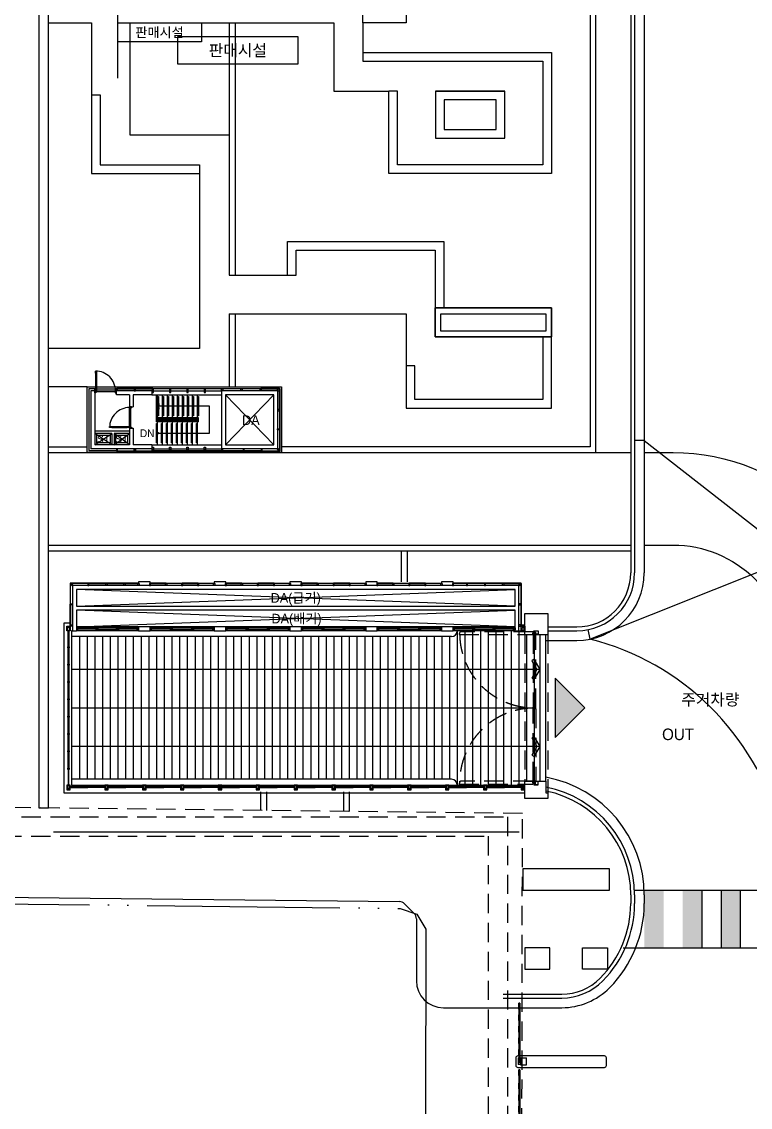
# Model space of a CAD drawing. Header units: millimetres. Extents: x -7616 to 421613, y 91067 to 341353.
# Drawn here: x 298608 to 336397, y 133501 to 189819 of the extents above; entities that cross this region are included whole.
import ezdxf
from ezdxf.enums import TextEntityAlignment as Align

# ---------------------------------------------------------------- set-up
doc = ezdxf.new("R2010")
doc.units = ezdxf.units.MM
doc.header["$LTSCALE"] = 500
doc.header["$MEASUREMENT"] = 0
for name, pattern in [('CEN-2', [26, 20, -2, 0, -2, 0, -2]), ('H0', [0.3, 0.2, -0.1]), ('HIDDEN', [2, 1, -1]), ('HOON1', [3, 2, -1])]:
    doc.linetypes.add(name, pattern=pattern)
doc.layers.get('0').update_dxf_attribs({"linetype": 'CONTINUOUS'})
for name, color, linetype in [('e-plan', 9, 'CONTINUOUS'), ('e-room-box', 7, 'CONTINUOUS'), ('e-text', 6, 'CONTINUOUS')]:
    doc.layers.add(name, color=color, linetype=linetype)
doc.styles.add('돋움', font='Dotum.ttf')

# ---------------------------------------------------------------- blocks, each defined once
blk = doc.blocks.new('A$C633402C3')
at = {"layer": 'e-plan'}
for p, q in [((246780, 94786), (250379, 94786)), ((236385, 80536), (236385, 79436)), ((226710, 76336), (228705, 76336)), ((251112, 56336), (226970, 56336)), ((257105, 53336), (265105, 53336)), ((260605, 50336), (260605, 53336)), ((261605, 50336), (261605, 53336)), ((262605, 50336), (262605, 53336)), ((256513, 50336), (265105, 50336))]:
    blk.add_line(p, q, dxfattribs=at)
for points in [[(226205, 188061), (226205, 57607), (226705, 57601), (226705, 188061)], [(226710, 76036), (255102, 76036), (255102, 80536), (255102, 103136), (236085, 103136), (236085, 100787), (245257, 100787), (245257, 98336), (243014, 98336), (243014, 96786), (252802, 96786)], [(236385, 100787), (236385, 102836), (254802, 102836), (254802, 76336), (238785, 76336)], [(243014, 98336), (243014, 98786), (244807, 98786), (244807, 100337), (238385, 100337), (238385, 100787)], [(226710, 98336), (228930, 98336)], [(228930, 98336), (228930, 90510), (234531, 90510), (234531, 81436), (226710, 81436)], [(230930, 98336), (241514, 98336), (241514, 94786), (244357, 94786)], [(230930, 98336), (230930, 92510), (236085, 92510)], [(236085, 98336), (236085, 85236)], [(236385, 98337), (236385, 85236)], [(243014, 96786), (243014, 96336), (252352, 96336), (252352, 90960), (244807, 90960), (244807, 92060), (244807, 92060), (244807, 94786), (244357, 94786)], [(252802, 96786), (252802, 90510), (244357, 90510), (244357, 92510), (244357, 92510), (244357, 94786)], [(228930, 94597), (229380, 94597), (229380, 90960), (234531, 90960), (234531, 90510)], [(239102, 85236), (239102, 86986), (247207, 86986), (247207, 83536)], [(239552, 85236), (239552, 86536), (246757, 86536), (246757, 82036), (252802, 82036)], [(236085, 85236), (239552, 85236)], [(236085, 83236), (245257, 83236), (245257, 78336), (252802, 78336), (252802, 83536), (246757, 83536)], [(236085, 83236), (236085, 79436)], [(236385, 83236), (236385, 79436)], [(252352, 82036), (252352, 78786), (245707, 78786), (245707, 80536), (245257, 80536)], [(228704, 79436), (226710, 79436)], [(255102, 76036), (256905, 76036)], [(226710, 71236), (256905, 71236)], [(226710, 70936), (256905, 70936)], [(245005, 70936), (245005, 69336)], [(245305, 70936), (245305, 69336)], [(237705, 58436), (237705, 57471)], [(238005, 58436), (238005, 57467)], [(242005, 58436), (242005, 57421)], [(242305, 58436), (242305, 57418)]]:
    blk.add_lwpolyline(points, dxfattribs=at)
for points in [[(246780, 94786), (246780, 92336), (250380, 92336), (250379, 94786)], [(247230, 94336), (247230, 92786), (249929, 92786), (249929, 94336)], [(247230, 94336), (247230, 92786), (249930, 92786), (249929, 94336)], [(246757, 83536), (252802, 83536), (252802, 82036), (246757, 82036)], [(247057, 83236), (252502, 83236), (252502, 82336), (247057, 82336)], [(228704, 79436), (238785, 79436), (238785, 76036), (228704, 76036)]]:
    blk.add_lwpolyline(points, close=True, dxfattribs=at)
for points in [[(257605, 76036), (259105, 76036, -0.403999), (269899, 65613)], [(257605, 71236), (259105, 71236, -0.414214), (265105, 65236), (265105, 59233)]]:
    blk.add_lwpolyline(points, format="xyb", dxfattribs=at)
for points in [[(257605, 53336), (258605, 53336), (257605, 50336), (258605, 50336)], [(259605, 53336), (260605, 53336), (259605, 50336), (260605, 50336)], [(261605, 53336), (262605, 53336), (261605, 50336), (262605, 50336)]]:
    blk.add_solid(points, dxfattribs=at)
blk = doc.blocks.new('frame')
blk.add_lwpolyline([(15, 115), (0, 115), (0, -115), (15, -115)], close=True)
blk.add_lwpolyline([(15, -105), (145, -105), (175, -75), (175, -25), (195, -25), (195, 25), (195, 25), (145, 25), (145, 75), (115, 105), (15, 105)])
blk = doc.blocks.new('hinge')
at = {"layer": 'e-plan'}
for p, q in [((-50, 35), (-35, 50)), ((-50, -10), (-50, 35)), ((-35, 50), (80, 50)), ((50, 20), (80, 20)), ((50, 0), (50, 20)), ((50, 0), (50, -66)), ((-50, 0), (-50, -66)), ((-50, -66), (50, -66))]:
    blk.add_line(p, q, dxfattribs=at)
at = {"layer": 'e-plan', "linetype": 'HIDDEN', "ltscale": 20}
for radius in [40, 25]:
    blk.add_circle((0, 0), radius, dxfattribs=at)
at = {"layer": 'e-plan', "linetype": 'Continuous'}
for radius in [20, 18]:
    blk.add_circle((0, 0), radius, dxfattribs=at)
blk = doc.blocks.new('A$C43176598')
at = {"layer": 'e-plan', "linetype": 'HOON1'}
for points in [[(-80, 3900), (-50, 3900), (-50, 3814), (50, 3814), (50, 3915), (35, 3930), (-80, 3930), (-80, 3950), (-3828, 3950), (-3828, 3930), (-3858, 3930), (-3893, 3830), (-3893, 3813), (-3873, 3813), (-3873, 3804), (-95, 3804), (-95, 3824), (-80, 3824)], [(50, -3814), (-50, -3814), (-50, -3900), (-80, -3900), (-80, -3824), (-95, -3824), (-95, -3804), (-3828, -3804), (-3828, -3824), (-3858, -3824), (-3858, -3830), (-3893, -3930), (-3893, -3935), (-3924, -3935), (-3924, -3941), (-3873, -3941), (-3873, -3950), (-80, -3950), (-80, -3930), (35, -3930), (50, -3915)]]:
    blk.add_lwpolyline(points, close=True, dxfattribs=at)
for points in [[(-70, 52), (-50, 52), (-50, 22), (50, -12), (61, -12), (61, -44), (67, -44), (67, 8), (76, 8), (76, 3785), (56, 3785), (56, 3800), (-70, 3800), (-70, 52)], [(-70, -8), (-61, -8), (-61, 44), (-55, 44), (-55, 12), (-50, 12), (50, -22), (56, -22), (56, -52), (76, -52), (76, -3785), (56, -3785), (56, -3800), (-70, -3800), (-70, -8)]]:
    blk.add_lwpolyline(points, dxfattribs=at)
for centre, start, end in [((0, 3880), 180.9944, 270), ((0, -3880), 90, 180)]:
    blk.add_arc(centre, 3875, start, end, dxfattribs=at)
at = {"layer": 'e-plan', "linetype": 'HOON1', "xscale": -1, "rotation": 90}
for name, p in [('frame', (91, 3995)), ('hinge', (0, 3880))]:
    blk.add_blockref(name, p, dxfattribs=at)
at = {"layer": 'e-plan', "linetype": 'HOON1', "rotation": 90}
for name, p in [('hinge', (0, -3880)), ('frame', (91, -3995))]:
    blk.add_blockref(name, p, dxfattribs=at)
blk = doc.blocks.new('A$C443C0B92')
at = {"layer": 'e-plan', "linetype": 'Continuous'}
for p, q in [((-38, 2399), (-38, 2029)), ((282, 2399), (-38, 2399)), ((282, 2399), (282, 2029)), ((282, 2029), (282, 2380)), ((282, 2380), (402, 2380)), ((315, 2280), (364, 2280)), ((315, -800), (315, 2280)), ((364, -800), (364, 2280)), ((402, 2029), (402, 2380)), ((282, 2029), (-38, 2029)), ((402, 2029), (282, 2029)), ((315, 1890), (364, 1890)), ((315, 1591), (315, 1890)), ((364, 1890), (364, 1591)), ((364, 1591), (315, 1591)), ((315, 993), (315, 1292)), ((364, 1292), (364, 993)), ((364, 993), (315, 993)), ((315, 395), (315, 694)), ((315, 694), (364, 694)), ((364, 694), (364, 395)), ((364, 395), (315, 395)), ((315, -202), (315, 96)), ((364, 96), (364, -202)), ((315, -800), (315, -501)), ((315, -501), (364, -501)), ((364, -501), (364, -800)), ((315, -800), (364, -800)), ((364, -800), (315, -800)), ((364, -800), (315, -800))]:
    blk.add_line(p, q, dxfattribs=at)
at = {"layer": 'e-plan'}
blk.add_lwpolyline([(422, 1929, 0.414214), (522, 2029), (522, 2429, 0.414214), (422, 2529), (-4078, 2529, 0.414214), (-4178, 2429), (-4178, 2029, 0.414214), (-4078, 1929)], format="xyb", close=True, dxfattribs=at)
for points in [[(315, 1591), (315, 1890), (364, 1890)], [(315, 1591), (364, 1890), (364, 1591)], [(315, 993), (315, 1292), (364, 1292)], [(315, 993), (364, 1292), (364, 993)], [(315, 395), (315, 694), (364, 694)], [(315, 395), (364, 694), (364, 395)], [(315, -202), (315, 96), (364, 96)], [(315, -202), (364, 96), (364, -202)], [(315, -800), (315, -501), (364, -501)], [(315, -800), (364, -501), (364, -800)]]:
    blk.add_solid(points, dxfattribs=at)
blk = doc.blocks.new('01420star03')
at = {"layer": 'e-plan'}
blk.add_lwpolyline([(0, -0.58), (1.75, 0.43), (1.5, 0.86), (0, 0), (-1.5, 0.86), (-1.75, 0.43)], close=True, dxfattribs=at)
blk = doc.blocks.new('A$C37030AAE')
at = {"layer": 'e-plan'}
for points in [[(-70, 4000), (-250, 4000), (-250, 4250), (-70, 4250)], [(-71, 4001), (-249, 4001), (-249, 4249), (-71, 4249)], [(-110, 4025), (-210, 4025), (-210, 4175), (-110, 4175)], [(-140, 3175), (-180, 3175), (-180, 4000), (-140, 4000)], [(23500, 4000), (23320, 4000), (23320, 4250), (23500, 4250)], [(23499, 4001), (23321, 4001), (23321, 4249), (23499, 4249)], [(23460, 4025), (23360, 4025), (23360, 4175), (23460, 4175)], [(-210, 3175), (-210, 3125), (-110, 3125), (-110, 3175)], [(-140, 2275), (-180, 2275), (-180, 3125), (-140, 3125)], [(-210, 2275), (-210, 2225), (-110, 2225), (-110, 2275)], [(-140, 1375), (-180, 1375), (-180, 2225), (-140, 2225)], [(-210, 1375), (-210, 1325), (-110, 1325), (-110, 1375)], [(-140, 475), (-180, 475), (-180, 1325), (-140, 1325)], [(-210, 475), (-210, 425), (-110, 425), (-110, 475)], [(-140, -425), (-180, -425), (-180, 425), (-140, 425)], [(-210, -425), (-210, -475), (-110, -475), (-110, -425)], [(-140, -1325), (-180, -1325), (-180, -475), (-140, -475)], [(-210, -1325), (-210, -1375), (-110, -1375), (-110, -1325)], [(-140, -2225), (-180, -2225), (-180, -1375), (-140, -1375)], [(-210, -2225), (-210, -2275), (-110, -2275), (-110, -2225)], [(-140, -3125), (-180, -3125), (-180, -2275), (-140, -2275)], [(-210, -3125), (-210, -3175), (-110, -3175), (-110, -3125)], [(-140, -3175), (-180, -3175), (-180, -4000), (-140, -4000)], [(-70, -4000), (-250, -4000), (-250, -4250), (-70, -4250)], [(-71, -4001), (-249, -4001), (-249, -4249), (-71, -4249)], [(-110, -4025), (-210, -4025), (-210, -4175), (-110, -4175)], [(-70, -4075), (-70, -4125), (797, -4125), (797, -4075)], [(-70, -4097), (-70, -4102), (797, -4102), (797, -4097)], [(847, -4150), (797, -4150), (797, -4050), (847, -4050)], [(1713, -4075), (1713, -4125), (847, -4125), (847, -4075)], [(1713, -4097), (1713, -4102), (847, -4102), (847, -4097)], [(1894, -4000), (1714, -4000), (1714, -4250), (1894, -4250)], [(1893, -4001), (1715, -4001), (1715, -4249), (1893, -4249)], [(1854, -4025), (1754, -4025), (1754, -4175), (1854, -4175)], [(1894, -4075), (1894, -4125), (2761, -4125), (2761, -4075)], [(1894, -4097), (1894, -4102), (2761, -4102), (2761, -4097)], [(2811, -4150), (2761, -4150), (2761, -4050), (2811, -4050)], [(3677, -4075), (3677, -4125), (2811, -4125), (2811, -4075)], [(3677, -4097), (3677, -4102), (2811, -4102), (2811, -4097)], [(3858, -4000), (3678, -4000), (3678, -4250), (3858, -4250)], [(3857, -4001), (3680, -4001), (3680, -4249), (3857, -4249)], [(3818, -4025), (3718, -4025), (3718, -4175), (3818, -4175)], [(3858, -4075), (3858, -4125), (4725, -4125), (4725, -4075)], [(3858, -4097), (3858, -4102), (4725, -4102), (4725, -4097)], [(4775, -4150), (4725, -4150), (4725, -4050), (4775, -4050)], [(5641, -4075), (5641, -4125), (4775, -4125), (4775, -4075)], [(5641, -4097), (5641, -4102), (4775, -4102), (4775, -4097)], [(5823, -4000), (5643, -4000), (5643, -4250), (5823, -4250)], [(5821, -4001), (5644, -4001), (5644, -4249), (5821, -4249)], [(5783, -4025), (5683, -4025), (5683, -4175), (5783, -4175)], [(5823, -4075), (5823, -4125), (6690, -4125), (6690, -4075)], [(5823, -4097), (5823, -4102), (6690, -4102), (6690, -4097)], [(6740, -4150), (6690, -4150), (6690, -4050), (6740, -4050)], [(7605, -4075), (7605, -4125), (6740, -4125), (6740, -4075)], [(7605, -4097), (7605, -4102), (6740, -4102), (6740, -4097)], [(7787, -4000), (7607, -4000), (7607, -4250), (7787, -4250)], [(7785, -4001), (7608, -4001), (7608, -4249), (7785, -4249)], [(7747, -4025), (7647, -4025), (7647, -4175), (7747, -4175)], [(7787, -4075), (7787, -4125), (8654, -4125), (8654, -4075)], [(7787, -4097), (7787, -4102), (8654, -4102), (8654, -4097)], [(8704, -4150), (8654, -4150), (8654, -4050), (8704, -4050)], [(9570, -4075), (9570, -4125), (8704, -4125), (8704, -4075)], [(9570, -4097), (9570, -4102), (8704, -4102), (8704, -4097)], [(9751, -4000), (9571, -4000), (9571, -4250), (9751, -4250)], [(9750, -4001), (9572, -4001), (9572, -4249), (9750, -4249)], [(9711, -4025), (9611, -4025), (9611, -4175), (9711, -4175)], [(9751, -4075), (9751, -4125), (10618, -4125), (10618, -4075)], [(9751, -4097), (9751, -4102), (10618, -4102), (10618, -4097)], [(10668, -4150), (10618, -4150), (10618, -4050), (10668, -4050)], [(11534, -4075), (11534, -4125), (10668, -4125), (10668, -4075)], [(11534, -4097), (11534, -4102), (10668, -4102), (10668, -4097)], [(11715, -4000), (11535, -4000), (11535, -4250), (11715, -4250)], [(11714, -4001), (11536, -4001), (11536, -4249), (11714, -4249)], [(11675, -4025), (11575, -4025), (11575, -4175), (11675, -4175)], [(11715, -4075), (11715, -4125), (12582, -4125), (12582, -4075)], [(11715, -4097), (11715, -4102), (12582, -4102), (12582, -4097)], [(12632, -4150), (12582, -4150), (12582, -4050), (12632, -4050)], [(13498, -4075), (13498, -4125), (12632, -4125), (12632, -4075)], [(13498, -4097), (13498, -4102), (12632, -4102), (12632, -4097)], [(13679, -4000), (13499, -4000), (13499, -4250), (13679, -4250)], [(13678, -4001), (13500, -4001), (13500, -4249), (13678, -4249)], [(13639, -4025), (13539, -4025), (13539, -4175), (13639, -4175)], [(13679, -4075), (13679, -4125), (14546, -4125), (14546, -4075)], [(13679, -4097), (13679, -4102), (14546, -4102), (14546, -4097)], [(14596, -4150), (14546, -4150), (14546, -4050), (14596, -4050)], [(15462, -4075), (15462, -4125), (14596, -4125), (14596, -4075)], [(15462, -4097), (15462, -4102), (14596, -4102), (14596, -4097)], [(15643, -4000), (15463, -4000), (15463, -4250), (15643, -4250)], [(15642, -4001), (15465, -4001), (15465, -4249), (15642, -4249)], [(15603, -4025), (15503, -4025), (15503, -4175), (15603, -4175)], [(15643, -4075), (15643, -4125), (16510, -4125), (16510, -4075)], [(15643, -4097), (15643, -4102), (16510, -4102), (16510, -4097)], [(16560, -4150), (16510, -4150), (16510, -4050), (16560, -4050)], [(17426, -4075), (17426, -4125), (16560, -4125), (16560, -4075)], [(17426, -4097), (17426, -4102), (16560, -4102), (16560, -4097)], [(17608, -4000), (17428, -4000), (17428, -4250), (17608, -4250)], [(17606, -4001), (17429, -4001), (17429, -4249), (17606, -4249)], [(17568, -4025), (17468, -4025), (17468, -4175), (17568, -4175)], [(17608, -4075), (17608, -4125), (18475, -4125), (18475, -4075)], [(17608, -4097), (17608, -4102), (18475, -4102), (18475, -4097)], [(18525, -4150), (18475, -4150), (18475, -4050), (18525, -4050)], [(19390, -4075), (19390, -4125), (18525, -4125), (18525, -4075)], [(19390, -4097), (19390, -4102), (18525, -4102), (18525, -4097)], [(19572, -4000), (19392, -4000), (19392, -4250), (19572, -4250)], [(19570, -4001), (19393, -4001), (19393, -4249), (19570, -4249)], [(19532, -4025), (19432, -4025), (19432, -4175), (19532, -4175)], [(19572, -4075), (19572, -4125), (20439, -4125), (20439, -4075)], [(19572, -4097), (19572, -4102), (20439, -4102), (20439, -4097)], [(20489, -4150), (20439, -4150), (20439, -4050), (20489, -4050)], [(21355, -4075), (21355, -4125), (20489, -4125), (20489, -4075)], [(21355, -4097), (21355, -4102), (20489, -4102), (20489, -4097)], [(21536, -4000), (21356, -4000), (21356, -4250), (21536, -4250)], [(21535, -4001), (21357, -4001), (21357, -4249), (21535, -4249)], [(21496, -4025), (21396, -4025), (21396, -4175), (21496, -4175)], [(21536, -4075), (21536, -4125), (22403, -4125), (22403, -4075)], [(21536, -4097), (21536, -4102), (22403, -4102), (22403, -4097)], [(22453, -4150), (22403, -4150), (22403, -4050), (22453, -4050)], [(23319, -4075), (23319, -4125), (22453, -4125), (22453, -4075)], [(23319, -4097), (23319, -4102), (22453, -4102), (22453, -4097)], [(23500, -4000), (23320, -4000), (23320, -4250), (23500, -4250)], [(23499, -4001), (23321, -4001), (23321, -4249), (23499, -4249)], [(23460, -4025), (23360, -4025), (23360, -4175), (23460, -4175)]]:
    blk.add_lwpolyline(points, close=True, dxfattribs=at)
blk = doc.blocks.new('A$C5A682445')
at = {"layer": 'e-plan', "linetype": 'CEN-2'}
blk.add_lwpolyline([(-343809, -111602), (-96696, -114499), (-95833, -114798), (-95367, -115584), (-95446, -166137), (-517, -166635), (-517, -166635), (0, 0), (0, 0), (0, 0), (-297528, 10)], dxfattribs=at)
at = {"layer": 'e-plan', "linetype": 'HOON1'}
blk.add_lwpolyline([(-90446, -166145), (-90407, -140868), (-90357, -109573), (-343202, -106610), (-343202, -106610), (-343202, -106610), (-343202, -106610), (-343202, -106610)], dxfattribs=at)
blk = doc.blocks.new('A$C6D266A4B')
at = {"layer": 'e-plan', "linetype": 'Continuous'}
for p, q in [((-402, 3299), (-352, 3299)), ((-402, 3299), (-352, 3299)), ((-352, 3299), (-402, 3299)), ((-402, 3000), (-402, 3299)), ((-402, 3199), (-402, 119)), ((-352, 3000), (-402, 3000)), ((-352, 3299), (-352, 3000)), ((-352, 3199), (-352, 119)), ((-402, 2303), (-402, 2602)), ((-352, 2602), (-352, 2303)), ((-402, 2004), (-352, 2004)), ((-402, 1705), (-402, 2004)), ((-352, 1705), (-402, 1705)), ((-352, 2004), (-352, 1705)), ((-402, 1406), (-352, 1406)), ((-402, 1107), (-402, 1406)), ((-352, 1406), (-352, 1107)), ((-402, 509), (-402, 808)), ((-402, 808), (-352, 808)), ((-352, 808), (-352, 509)), ((-440, 370), (-320, 370)), ((-440, 370), (-440, 19)), ((-320, 19), (-440, 19)), ((-352, 509), (-402, 509)), ((-352, 119), (-402, 119)), ((-320, 370), (0, 370)), ((-320, 370), (-320, 19)), ((-320, 0), (-320, 370)), ((-320, 0), (0, 0)), ((0, 0), (0, 370))]:
    blk.add_line(p, q, dxfattribs=at)
at = {"layer": 'e-plan'}
for points in [[(-352, 3299), (-402, 3000), (-402, 3299)], [(-352, 3299), (-352, 3000), (-402, 3000)], [(-352, 2602), (-402, 2303), (-402, 2602)], [(-352, 2602), (-352, 2303), (-402, 2303)], [(-352, 2004), (-402, 1705), (-402, 2004)], [(-352, 2004), (-352, 1705), (-402, 1705)], [(-352, 1406), (-402, 1107), (-402, 1406)], [(-352, 1406), (-352, 1107), (-402, 1107)], [(-352, 808), (-402, 509), (-402, 808)], [(-352, 808), (-352, 509), (-402, 509)]]:
    blk.add_solid(points, dxfattribs=at)
blk = doc.blocks.new('fssd1100-100')
at = {"layer": 'e-plan', "ltscale": 0.5}
for p, q in [((35, 910), (35, 120)), ((60, 910), (60, 120)), ((85, 910), (85, 120))]:
    blk.add_line(p, q, dxfattribs=at)
at = {"layer": 'e-plan'}
for p, q in [((35, 0), (1065, 0)), ((1050, -50), (50, -50))]:
    blk.add_line(p, q, dxfattribs=at)
for points in [[(85, 910), (35, 910), (35, 1030), (85, 1030)], [(35, 0), (35, -50), (50, -50), (50, -100), (0, -100), (0, 0)], [(85, 0), (35, 0), (35, 120), (85, 120)], [(1065, 0), (1065, -50), (1050, -50), (1050, -100), (1100, -100), (1100, 0)]]:
    blk.add_lwpolyline(points, close=True, dxfattribs=at)
blk.add_arc((35, 0), 1030, 0, 90.0002, dxfattribs=at)

msp = doc.modelspace()

# ---------------------------------------------------------------- hatches: boundary and pattern name
at = {"layer": 'e-plan'}
msp.add_hatch(color=256, dxfattribs=at).paths.add_polyline_path([(327822, 154218), (326284, 155756), (326284, 152680)])

# ---------------------------------------------------------------- linework, layer by layer
at = {"layer": 'e-plan', "ltscale": 0.5}
for p, q in [((303589, 186891), (303589, 202902)), ((311677, 170468), (309177, 167868)), ((311677, 167868), (309177, 170468)), ((302397, 167868), (303287, 168458)), ((303287, 167868), (302397, 168458)), ((303407, 167868), (304197, 168458)), ((304197, 167868), (303407, 168458))]:
    msp.add_line(p, q, dxfattribs=at)
at = {"layer": 'e-plan'}
for p, q in [((330197, 191268), (330197, 161222)), ((330397, 191268), (330397, 161222)), ((330897, 191268), (330897, 161222)), ((302197, 170668), (302197, 167668)), ((302397, 170668), (302197, 170668)), ((302397, 170668), (302397, 167868)), ((302407, 170768), (303507, 170768)), ((305352, 170668), (303517, 170668)), ((303517, 170468), (303517, 170668)), ((305352, 170668), (308977, 170668)), ((305352, 170668), (305352, 170468)), ((311877, 170668), (308977, 170668)), ((308977, 170668), (308977, 167668)), ((311877, 170668), (311877, 167668)), ((302407, 170568), (302397, 170568)), ((304197, 170468), (303517, 170468)), ((304197, 170468), (304197, 169848)), ((305352, 170468), (304397, 170468)), ((304397, 170468), (304397, 169848)), ((305352, 170468), (308977, 170468)), ((305597, 169068), (305597, 170468)), ((305637, 169108), (305637, 170468)), ((305647, 169268), (305647, 170468)), ((305907, 169268), (305907, 170468)), ((306167, 169268), (306167, 170468)), ((306427, 169268), (306427, 170468)), ((306687, 169268), (306687, 170468)), ((306947, 169268), (306947, 170468)), ((307207, 169268), (307207, 170468)), ((307467, 169268), (307467, 170468)), ((307727, 169268), (307727, 170468)), ((309177, 170468), (309177, 167868)), ((311677, 170468), (309177, 170468)), ((311677, 167868), (311677, 170468)), ((304197, 169848), (304397, 169848)), ((302397, 169348), (302397, 167868)), ((307777, 169068), (305597, 169068)), ((307777, 169268), (305637, 169268)), ((307737, 169228), (305637, 169228)), ((307737, 169108), (305637, 169108)), ((305647, 169203), (305647, 169228)), ((305647, 169133), (305647, 169203)), ((307727, 169203), (305647, 169203)), ((305647, 169108), (305647, 169133)), ((307727, 169133), (305647, 169133)), ((305647, 167868), (305647, 169068)), ((305907, 169203), (305907, 169228)), ((305907, 169108), (305907, 169133)), ((305907, 167868), (305907, 169068)), ((306167, 169203), (306167, 169228)), ((306167, 169108), (306167, 169133)), ((306167, 167868), (306167, 169068)), ((306427, 169203), (306427, 169228)), ((306427, 169108), (306427, 169133)), ((306427, 167868), (306427, 169068)), ((306687, 169203), (306687, 169228)), ((306687, 169108), (306687, 169133)), ((306687, 167868), (306687, 169068)), ((306947, 169203), (306947, 169228)), ((306947, 169108), (306947, 169133)), ((306947, 167868), (306947, 169068)), ((307207, 169203), (307207, 169228)), ((307207, 169108), (307207, 169133)), ((307207, 167868), (307207, 169068)), ((307467, 169203), (307467, 169228)), ((307467, 169108), (307467, 169133)), ((307467, 167868), (307467, 169068)), ((307727, 169203), (307727, 169228)), ((307727, 169133), (307727, 169203)), ((307727, 169108), (307727, 169133)), ((307727, 167868), (307727, 169068)), ((307737, 169108), (307737, 169228)), ((307777, 169068), (307777, 169268)), ((304197, 168578), (302397, 168578)), ((303287, 168458), (302397, 168458)), ((303287, 168458), (303287, 167868)), ((303407, 168458), (303407, 167868)), ((304197, 168458), (303407, 168458)), ((304197, 168728), (304197, 167868)), ((304197, 168728), (304397, 168728)), ((304397, 168728), (304397, 167868)), ((304197, 167868), (302397, 167868)), ((305352, 167868), (304397, 167868)), ((305352, 167868), (308977, 167868)), ((305352, 167868), (305352, 167668)), ((309177, 167868), (311677, 167868)), ((330897, 168089), (330397, 168089)), ((330897, 168089), (346244, 156085)), ((305352, 167668), (302197, 167668)), ((305352, 167668), (308977, 167668)), ((311877, 167668), (308977, 167668)), ((338671, 162008), (328090, 157791)), ((324397, 160568), (301247, 160568)), ((301247, 160568), (301247, 158218)), ((324397, 158218), (324397, 160568)), ((301447, 159493), (324197, 160368)), ((324197, 159493), (301447, 160368)), ((324197, 159293), (301447, 159293)), ((301447, 159293), (301447, 158218)), ((324197, 158418), (301447, 159293)), ((301447, 158418), (324197, 159293)), ((324197, 158218), (324197, 159293)), ((304665, 158418), (301447, 158418)), ((301522, 158368), (302475, 158368)), ((301522, 158358), (302475, 158358)), ((301522, 158278), (302475, 158278)), ((301522, 158268), (302475, 158268)), ((303532, 158368), (302580, 158368)), ((303532, 158358), (302580, 158358)), ((303532, 158278), (302580, 158278)), ((303532, 158268), (302580, 158268)), ((303637, 158368), (304590, 158368)), ((303637, 158358), (304590, 158358)), ((303637, 158278), (304590, 158278)), ((303637, 158268), (304590, 158268)), ((308594, 158418), (305265, 158418)), ((305340, 158368), (306330, 158368)), ((305340, 158358), (306330, 158358)), ((305340, 158278), (306330, 158278)), ((305340, 158268), (306330, 158268)), ((307424, 158368), (306435, 158368)), ((307424, 158358), (306435, 158358)), ((307424, 158278), (306435, 158278)), ((307424, 158268), (306435, 158268)), ((307529, 158368), (308519, 158368)), ((307529, 158358), (308519, 158358)), ((307529, 158278), (308519, 158278)), ((307529, 158268), (308519, 158268)), ((312522, 158418), (309194, 158418)), ((309269, 158368), (310258, 158368)), ((309269, 158358), (310258, 158358)), ((309269, 158278), (310258, 158278)), ((309269, 158268), (310258, 158268)), ((311352, 158368), (310363, 158368)), ((311352, 158358), (310363, 158358)), ((311352, 158278), (310363, 158278)), ((311352, 158268), (310363, 158268)), ((311457, 158368), (312447, 158368)), ((311457, 158358), (312447, 158358)), ((311457, 158278), (312447, 158278)), ((311457, 158268), (312447, 158268)), ((316450, 158418), (313122, 158418)), ((313197, 158368), (314186, 158368)), ((313197, 158358), (314186, 158358)), ((313197, 158278), (314186, 158278)), ((313197, 158268), (314186, 158268)), ((315281, 158368), (314291, 158368)), ((315281, 158358), (314291, 158358)), ((315281, 158278), (314291, 158278)), ((315281, 158268), (314291, 158268)), ((315386, 158368), (316375, 158368)), ((315386, 158358), (316375, 158358)), ((315386, 158278), (316375, 158278)), ((315386, 158268), (316375, 158268)), ((320379, 158418), (317050, 158418)), ((317125, 158368), (318115, 158368)), ((317125, 158358), (318115, 158358)), ((317125, 158278), (318115, 158278)), ((317125, 158268), (318115, 158268)), ((319209, 158368), (318220, 158368)), ((319209, 158358), (318220, 158358)), ((319209, 158278), (318220, 158278)), ((319209, 158268), (318220, 158268)), ((319314, 158368), (320304, 158368)), ((319314, 158358), (320304, 158358)), ((319314, 158278), (320304, 158278)), ((319314, 158268), (320304, 158268)), ((324197, 158418), (320979, 158418)), ((321054, 158368), (322006, 158368)), ((321054, 158358), (322006, 158358)), ((321054, 158278), (322006, 158278)), ((321054, 158268), (322006, 158268)), ((323064, 158368), (322111, 158368)), ((323064, 158358), (322111, 158358)), ((323064, 158278), (322111, 158278)), ((323064, 158268), (322111, 158268)), ((323169, 158368), (324122, 158368)), ((323169, 158358), (324122, 158358)), ((323169, 158278), (324122, 158278)), ((323169, 158268), (324122, 158268)), ((325897, 158422), (327397, 158422)), ((328090, 157791), (327991, 158282)), ((320897, 157918), (301197, 157918)), ((301247, 158218), (301447, 158218)), ((304665, 158218), (301447, 158218)), ((301597, 157918), (301597, 150518)), ((301997, 157918), (301997, 150518)), ((302397, 157918), (302397, 150518)), ((302797, 157918), (302797, 150518)), ((303197, 157918), (303197, 150518)), ((303597, 157918), (303597, 150518)), ((303997, 157918), (303997, 150518)), ((304397, 157918), (304397, 150518)), ((304797, 157918), (304797, 150518)), ((305197, 157918), (305197, 150518)), ((308594, 158218), (305265, 158218)), ((305597, 157918), (305597, 150518)), ((305997, 157918), (305997, 150518)), ((306397, 157918), (306397, 150518)), ((306797, 157918), (306797, 150518)), ((307197, 157918), (307197, 150518)), ((307597, 157918), (307597, 150518)), ((307997, 157918), (307997, 150518)), ((308397, 157918), (308397, 150518)), ((308797, 157918), (308797, 150518)), ((312522, 158218), (309194, 158218)), ((309197, 157918), (309197, 150518)), ((309597, 157918), (309597, 150518)), ((309997, 157918), (309997, 150518)), ((310397, 157918), (310397, 150518)), ((310797, 157918), (310797, 150518)), ((311197, 157918), (311197, 150518)), ((311597, 157918), (311597, 150518)), ((311997, 157918), (311997, 150518)), ((312397, 157918), (312397, 150518)), ((312797, 157918), (312797, 150518)), ((316450, 158218), (313122, 158218)), ((313197, 157918), (313197, 150518)), ((313597, 157918), (313597, 150518)), ((313997, 157918), (313997, 150518)), ((314397, 157918), (314397, 150518)), ((314797, 157918), (314797, 150518)), ((315197, 157918), (315197, 150518)), ((315597, 157918), (315597, 150518)), ((315997, 157918), (315997, 150518)), ((316397, 157918), (316397, 150518)), ((316797, 157918), (316797, 150518)), ((320379, 158218), (317050, 158218)), ((317197, 157918), (317197, 150518)), ((317597, 157918), (317597, 150518)), ((317997, 157918), (317997, 150518)), ((318397, 157918), (318397, 150518)), ((318797, 157918), (318797, 150518)), ((319197, 157918), (319197, 150518)), ((319597, 157918), (319597, 150518)), ((319997, 157918), (319997, 150518)), ((320397, 157918), (320397, 150518)), ((320797, 157918), (320797, 150518)), ((324197, 158218), (320979, 158218)), ((321197, 158218), (321197, 150218)), ((321597, 158218), (321597, 150218)), ((321997, 158218), (321997, 150218)), ((322397, 158218), (322397, 150218)), ((322797, 158218), (322797, 150218)), ((323197, 158218), (323197, 150218)), ((323597, 158218), (323597, 150218)), ((323997, 158218), (323997, 150218)), ((324197, 158218), (324397, 158218)), ((324397, 158218), (324397, 150218)), ((324397, 158218), (324697, 158218)), ((324797, 158022), (324797, 150422)), ((325197, 150218), (325197, 158218)), ((325497, 150418), (325497, 158018)), ((325797, 150418), (325797, 158018)), ((325797, 157722), (327397, 157722)), ((325897, 158222), (327397, 158222)), ((320897, 150518), (301197, 150518)), ((167431, 145821), (318191, 144169)), ((330197, 144518), (330197, 144068)), ((330397, 144518), (330397, 144068)), ((330897, 144518), (330897, 144068)), ((318470, 144051), (318960, 143559)), ((319077, 143277), (319077, 140068)), ((323577, 139368), (326615, 139368)), ((323577, 139168), (326615, 139168)), ((320477, 138668), (326615, 138668))]:
    msp.add_line(p, q, dxfattribs=at)
at = {"layer": 'e-plan', "linetype": 'HOON1'}
for p, q in [((324697, 158018), (324697, 150418)), ((325897, 158018), (325897, 149818))]:
    msp.add_line(p, q, dxfattribs=at)
msp.add_lwpolyline([(322797, 93768), (410847, 93768), (410847, 180518), (411697, 180518), (411697, 254918), (345747, 254918), (345747, 256818), (328747, 256818), (328747, 254918), (180497, 254918), (180497, 256818), (163497, 256818), (163497, 254918), (117061, 254918), (96746, 223754), (79283, 184113), (75797, 163222), (75797, 149818), (192597, 149818), (192597, 147568), (322797, 147568), (322797, 93768)], dxfattribs=at)
msp.add_lwpolyline([(323797, 94768), (409847, 94768), (409847, 181518), (410697, 181518), (410697, 253918), (344747, 253918), (344747, 255818), (329747, 255818), (329747, 253918), (179497, 253918), (179497, 255818), (164497, 255818), (164497, 253918), (117603, 253918), (97628, 223277), (80248, 183824), (76797, 163139), (76797, 150818), (193597, 150818), (193597, 148568), (323797, 148568)], close=True, dxfattribs=at)
at = {"layer": 'e-plan'}
for points in [[(312938, 187611), (306698, 187611), (306698, 189051), (312938, 189051)], [(303507, 170768), (303507, 170768), (303507, 170788), (303542, 170788), (303542, 170768), (303567, 170768), (303567, 170668), (303507, 170668)], [(304472, 170788), (303542, 170788), (303542, 170776), (304472, 170776)], [(304507, 170768), (304482, 170768), (304482, 170788), (304472, 170788), (304472, 170768), (304447, 170768), (304447, 170668), (304507, 170668)], [(305402, 170788), (304482, 170788), (304482, 170776), (305402, 170776)], [(305447, 170763), (305412, 170763), (305412, 170788), (305402, 170788), (305402, 170763), (305367, 170763), (305367, 170588), (305447, 170588)], [(305412, 170788), (306302, 170788), (306302, 170776), (305412, 170776)], [(306347, 170763), (306312, 170763), (306312, 170788), (306302, 170788), (306302, 170763), (306267, 170763), (306267, 170588), (306347, 170588)], [(306312, 170788), (307202, 170788), (307202, 170776), (306312, 170776)], [(307247, 170763), (307212, 170763), (307212, 170788), (307202, 170788), (307202, 170763), (307167, 170763), (307167, 170588), (307247, 170588)], [(307212, 170788), (308102, 170788), (308102, 170776), (307212, 170776)], [(308147, 170763), (308112, 170763), (308112, 170788), (308102, 170788), (308102, 170763), (308067, 170763), (308067, 170588), (308147, 170588)], [(308112, 170788), (309002, 170788), (309002, 170776), (308112, 170776)], [(308977, 170768), (309002, 170768), (309002, 170788), (309012, 170788), (309012, 170768), (309037, 170768), (309037, 170668), (308977, 170668)], [(309012, 170788), (309999, 170788), (309999, 170776), (309012, 170776)], [(309974, 170768), (309999, 170768), (309999, 170788), (310009, 170788), (310009, 170768), (310034, 170768), (310034, 170668), (309974, 170668)], [(310009, 170788), (310995, 170788), (310995, 170776), (310009, 170776)], [(310970, 170768), (310995, 170768), (310995, 170788), (311005, 170788), (311005, 170768), (311030, 170768), (311030, 170668), (310970, 170668)], [(311978, 170788), (311005, 170788), (311005, 170776), (311978, 170776)], [(311977, 170726), (311959, 170743), (311973, 170758), (311966, 170765), (311952, 170750), (311934, 170768), (311864, 170697), (311906, 170655)], [(311997, 170769), (311997, 169673), (311985, 169673), (311985, 170769)], [(311977, 169638), (311977, 169663), (311997, 169663), (311997, 169673), (311977, 169673), (311977, 169698), (311877, 169698), (311877, 169638)], [(311997, 168673), (311997, 169663), (311985, 169663), (311985, 168673)], [(311977, 168698), (311977, 168673), (311997, 168673), (311997, 168663), (311977, 168663), (311977, 168638), (311877, 168638), (311877, 168698)], [(311997, 167567), (311997, 168663), (311985, 168663), (311985, 167567)], [(302497, 167968), (302497, 168368), (303197, 168368), (303197, 167968)], [(303497, 167968), (303497, 168368), (304097, 168368), (304097, 167968)], [(303517, 167568), (303517, 167568), (303517, 167548), (303552, 167548), (303552, 167568), (303577, 167568), (303577, 167668), (303517, 167668)], [(304472, 167548), (303552, 167548), (303552, 167560), (304472, 167560)], [(304507, 167568), (304482, 167568), (304482, 167548), (304472, 167548), (304472, 167568), (304447, 167568), (304447, 167668), (304507, 167668)], [(305402, 167548), (304482, 167548), (304482, 167560), (305402, 167560)], [(305447, 167573), (305412, 167573), (305412, 167548), (305402, 167548), (305402, 167573), (305367, 167573), (305367, 167748), (305447, 167748)], [(305412, 167548), (306302, 167548), (306302, 167560), (305412, 167560)], [(306347, 167573), (306312, 167573), (306312, 167548), (306302, 167548), (306302, 167573), (306267, 167573), (306267, 167748), (306347, 167748)], [(306312, 167548), (307202, 167548), (307202, 167560), (306312, 167560)], [(307247, 167573), (307212, 167573), (307212, 167548), (307202, 167548), (307202, 167573), (307167, 167573), (307167, 167748), (307247, 167748)], [(307212, 167548), (308102, 167548), (308102, 167560), (307212, 167560)], [(308147, 167573), (308112, 167573), (308112, 167548), (308102, 167548), (308102, 167573), (308067, 167573), (308067, 167748), (308147, 167748)], [(308112, 167548), (309002, 167548), (309002, 167560), (308112, 167560)], [(308977, 167568), (309002, 167568), (309002, 167548), (309012, 167548), (309012, 167568), (309037, 167568), (309037, 167668), (308977, 167668)], [(309012, 167548), (310114, 167548), (310114, 167560), (309012, 167560)], [(310089, 167568), (310114, 167568), (310114, 167548), (310124, 167548), (310124, 167568), (310149, 167568), (310149, 167668), (310089, 167668)], [(310124, 167548), (311053, 167548), (311053, 167560), (310124, 167560)], [(311028, 167568), (311053, 167568), (311053, 167548), (311063, 167548), (311063, 167568), (311088, 167568), (311088, 167668), (311028, 167668)], [(311978, 167548), (311063, 167548), (311063, 167560), (311978, 167560)], [(311977, 167611), (311959, 167593), (311973, 167579), (311966, 167572), (311952, 167586), (311934, 167568), (311864, 167639), (311906, 167681)], [(301127, 160669), (301127, 159598), (301139, 159598), (301139, 160669)], [(301146, 160688), (302060, 160688), (302060, 160676), (301146, 160676)], [(301147, 160626), (301165, 160643), (301151, 160658), (301158, 160665), (301172, 160650), (301189, 160668), (301260, 160597), (301218, 160555)], [(302095, 160668), (302070, 160668), (302070, 160688), (302060, 160688), (302060, 160668), (302035, 160668), (302035, 160568), (302095, 160568)], [(302999, 160688), (302070, 160688), (302070, 160676), (302999, 160676)], [(302974, 160668), (302999, 160668), (302999, 160688), (303009, 160688), (303009, 160668), (303034, 160668), (303034, 160568), (302974, 160568)], [(303937, 160688), (303009, 160688), (303009, 160676), (303937, 160676)], [(303912, 160668), (303937, 160668), (303937, 160688), (303947, 160688), (303947, 160668), (303972, 160668), (303972, 160568), (303912, 160568)], [(304660, 160688), (303947, 160688), (303947, 160676), (304660, 160676)], [(304635, 160668), (304660, 160668), (304660, 160688), (304670, 160688), (304670, 160668), (304695, 160668), (304695, 160568), (304635, 160568)], [(305295, 160668), (305270, 160668), (305270, 160688), (305260, 160688), (305260, 160668), (305235, 160668), (305235, 160568), (305295, 160568)], [(306092, 160688), (305270, 160688), (305270, 160676), (306092, 160676)], [(306067, 160668), (306092, 160668), (306092, 160688), (306102, 160688), (306102, 160668), (306127, 160668), (306127, 160568), (306067, 160568)], [(306102, 160688), (306924, 160688), (306924, 160676), (306102, 160676)], [(306959, 160668), (306934, 160668), (306934, 160688), (306924, 160688), (306924, 160668), (306899, 160668), (306899, 160568), (306959, 160568)], [(307757, 160688), (306934, 160688), (306934, 160676), (307757, 160676)], [(307792, 160668), (307767, 160668), (307767, 160688), (307757, 160688), (307757, 160668), (307732, 160668), (307732, 160568), (307792, 160568)], [(307767, 160688), (308589, 160688), (308589, 160676), (307767, 160676)], [(308564, 160668), (308589, 160668), (308589, 160688), (308599, 160688), (308599, 160668), (308624, 160668), (308624, 160568), (308564, 160568)], [(309224, 160668), (309199, 160668), (309199, 160688), (309189, 160688), (309189, 160668), (309164, 160668), (309164, 160568), (309224, 160568)], [(310021, 160688), (309199, 160688), (309199, 160676), (310021, 160676)], [(309996, 160668), (310021, 160668), (310021, 160688), (310031, 160688), (310031, 160668), (310056, 160668), (310056, 160568), (309996, 160568)], [(310031, 160688), (310853, 160688), (310853, 160676), (310031, 160676)], [(310888, 160668), (310863, 160668), (310863, 160688), (310853, 160688), (310853, 160668), (310828, 160668), (310828, 160568), (310888, 160568)], [(311685, 160688), (310863, 160688), (310863, 160676), (311685, 160676)], [(311720, 160668), (311695, 160668), (311695, 160688), (311685, 160688), (311685, 160668), (311660, 160668), (311660, 160568), (311720, 160568)], [(311695, 160688), (312517, 160688), (312517, 160676), (311695, 160676)], [(312492, 160668), (312517, 160668), (312517, 160688), (312527, 160688), (312527, 160668), (312552, 160668), (312552, 160568), (312492, 160568)], [(313152, 160668), (313127, 160668), (313127, 160688), (313117, 160688), (313117, 160668), (313092, 160668), (313092, 160568), (313152, 160568)], [(313949, 160688), (313127, 160688), (313127, 160676), (313949, 160676)], [(313924, 160668), (313949, 160668), (313949, 160688), (313959, 160688), (313959, 160668), (313984, 160668), (313984, 160568), (313924, 160568)], [(313959, 160688), (314781, 160688), (314781, 160676), (313959, 160676)], [(314816, 160668), (314791, 160668), (314791, 160688), (314781, 160688), (314781, 160668), (314756, 160668), (314756, 160568), (314816, 160568)], [(315613, 160688), (314791, 160688), (314791, 160676), (315613, 160676)], [(315648, 160668), (315623, 160668), (315623, 160688), (315613, 160688), (315613, 160668), (315588, 160668), (315588, 160568), (315648, 160568)], [(315623, 160688), (316445, 160688), (316445, 160676), (315623, 160676)], [(316420, 160668), (316445, 160668), (316445, 160688), (316455, 160688), (316455, 160668), (316480, 160668), (316480, 160568), (316420, 160568)], [(317080, 160668), (317055, 160668), (317055, 160688), (317045, 160688), (317045, 160668), (317020, 160668), (317020, 160568), (317080, 160568)], [(317877, 160688), (317055, 160688), (317055, 160676), (317877, 160676)], [(317852, 160668), (317877, 160668), (317877, 160688), (317887, 160688), (317887, 160668), (317912, 160668), (317912, 160568), (317852, 160568)], [(317887, 160688), (318709, 160688), (318709, 160676), (317887, 160676)], [(318744, 160668), (318719, 160668), (318719, 160688), (318709, 160688), (318709, 160668), (318684, 160668), (318684, 160568), (318744, 160568)], [(319542, 160688), (318719, 160688), (318719, 160676), (319542, 160676)], [(319577, 160668), (319552, 160668), (319552, 160688), (319542, 160688), (319542, 160668), (319517, 160668), (319517, 160568), (319577, 160568)], [(319552, 160688), (320374, 160688), (320374, 160676), (319552, 160676)], [(320349, 160668), (320374, 160668), (320374, 160688), (320384, 160688), (320384, 160668), (320409, 160668), (320409, 160568), (320349, 160568)], [(321009, 160668), (320984, 160668), (320984, 160688), (320974, 160688), (320974, 160668), (320949, 160668), (320949, 160568), (321009, 160568)], [(320984, 160688), (321697, 160688), (321697, 160676), (320984, 160676)], [(321732, 160668), (321707, 160668), (321707, 160688), (321697, 160688), (321697, 160668), (321672, 160668), (321672, 160568), (321732, 160568)], [(321707, 160688), (322635, 160688), (322635, 160676), (321707, 160676)], [(322670, 160668), (322645, 160668), (322645, 160688), (322635, 160688), (322635, 160668), (322610, 160668), (322610, 160568), (322670, 160568)], [(322645, 160688), (323574, 160688), (323574, 160676), (322645, 160676)], [(323549, 160668), (323574, 160668), (323574, 160688), (323584, 160688), (323584, 160668), (323609, 160668), (323609, 160568), (323549, 160568)], [(324498, 160688), (323584, 160688), (323584, 160676), (324498, 160676)], [(324497, 160626), (324479, 160643), (324493, 160658), (324486, 160665), (324472, 160650), (324454, 160668), (324384, 160597), (324426, 160555)], [(324517, 160669), (324517, 159598), (324505, 159598), (324505, 160669)], [(324197, 160368), (301447, 160368), (301447, 159493), (324197, 159493)], [(301147, 159563), (301147, 159588), (301127, 159588), (301127, 159598), (301147, 159598), (301147, 159623), (301247, 159623), (301247, 159563)], [(301127, 158503), (301127, 159588), (301139, 159588), (301139, 158503)], [(324497, 159563), (324497, 159588), (324517, 159588), (324517, 159598), (324497, 159598), (324497, 159623), (324397, 159623), (324397, 159563)], [(324517, 158503), (324517, 159588), (324505, 159588), (324505, 158503)], [(325897, 158018), (324697, 158018), (324697, 159118), (325897, 159118)], [(301147, 158468), (301147, 158493), (301127, 158493), (301127, 158503), (301147, 158503), (301147, 158528), (301247, 158528), (301247, 158468)], [(301492, 158268), (301492, 158368), (301447, 158368), (301447, 158268)], [(301522, 158268), (301522, 158368), (301492, 158368), (301492, 158268)], [(302475, 158268), (302475, 158368), (302505, 158368), (302505, 158268)], [(302550, 158268), (302550, 158368), (302505, 158368), (302505, 158268)], [(302580, 158268), (302580, 158368), (302550, 158368), (302550, 158268)], [(303532, 158268), (303532, 158368), (303562, 158368), (303562, 158268)], [(303607, 158268), (303607, 158368), (303562, 158368), (303562, 158268)], [(303637, 158268), (303637, 158368), (303607, 158368), (303607, 158268)], [(304590, 158268), (304590, 158368), (304620, 158368), (304620, 158268)], [(304620, 158268), (304620, 158368), (304665, 158368), (304665, 158268)], [(305265, 158418), (304665, 158418), (304665, 158218), (305265, 158218)], [(305310, 158268), (305310, 158368), (305265, 158368), (305265, 158268)], [(305340, 158268), (305340, 158368), (305310, 158368), (305310, 158268)], [(306330, 158268), (306330, 158368), (306360, 158368), (306360, 158268)], [(306405, 158268), (306405, 158368), (306360, 158368), (306360, 158268)], [(306435, 158268), (306435, 158368), (306405, 158368), (306405, 158268)], [(307424, 158268), (307424, 158368), (307454, 158368), (307454, 158268)], [(307499, 158268), (307499, 158368), (307454, 158368), (307454, 158268)], [(307529, 158268), (307529, 158368), (307499, 158368), (307499, 158268)], [(308519, 158268), (308519, 158368), (308549, 158368), (308549, 158268)], [(308549, 158268), (308549, 158368), (308594, 158368), (308594, 158268)], [(309194, 158418), (308594, 158418), (308594, 158218), (309194, 158218)], [(309239, 158268), (309239, 158368), (309194, 158368), (309194, 158268)], [(309269, 158268), (309269, 158368), (309239, 158368), (309239, 158268)], [(310258, 158268), (310258, 158368), (310288, 158368), (310288, 158268)], [(310333, 158268), (310333, 158368), (310288, 158368), (310288, 158268)], [(310363, 158268), (310363, 158368), (310333, 158368), (310333, 158268)], [(311352, 158268), (311352, 158368), (311382, 158368), (311382, 158268)], [(311427, 158268), (311427, 158368), (311382, 158368), (311382, 158268)], [(311457, 158268), (311457, 158368), (311427, 158368), (311427, 158268)], [(312447, 158268), (312447, 158368), (312477, 158368), (312477, 158268)], [(312477, 158268), (312477, 158368), (312522, 158368), (312522, 158268)], [(313122, 158418), (312522, 158418), (312522, 158218), (313122, 158218)], [(313167, 158268), (313167, 158368), (313122, 158368), (313122, 158268)], [(313197, 158268), (313197, 158368), (313167, 158368), (313167, 158268)], [(314186, 158268), (314186, 158368), (314216, 158368), (314216, 158268)], [(314261, 158268), (314261, 158368), (314216, 158368), (314216, 158268)], [(314291, 158268), (314291, 158368), (314261, 158368), (314261, 158268)], [(315281, 158268), (315281, 158368), (315311, 158368), (315311, 158268)], [(315356, 158268), (315356, 158368), (315311, 158368), (315311, 158268)], [(315386, 158268), (315386, 158368), (315356, 158368), (315356, 158268)], [(316375, 158268), (316375, 158368), (316405, 158368), (316405, 158268)], [(316405, 158268), (316405, 158368), (316450, 158368), (316450, 158268)], [(317050, 158418), (316450, 158418), (316450, 158218), (317050, 158218)], [(317095, 158268), (317095, 158368), (317050, 158368), (317050, 158268)], [(317125, 158268), (317125, 158368), (317095, 158368), (317095, 158268)], [(318115, 158268), (318115, 158368), (318145, 158368), (318145, 158268)], [(318190, 158268), (318190, 158368), (318145, 158368), (318145, 158268)], [(318220, 158268), (318220, 158368), (318190, 158368), (318190, 158268)], [(319209, 158268), (319209, 158368), (319239, 158368), (319239, 158268)], [(319284, 158268), (319284, 158368), (319239, 158368), (319239, 158268)], [(319314, 158268), (319314, 158368), (319284, 158368), (319284, 158268)], [(320304, 158268), (320304, 158368), (320334, 158368), (320334, 158268)], [(320334, 158268), (320334, 158368), (320379, 158368), (320379, 158268)], [(320979, 158418), (320379, 158418), (320379, 158218), (320979, 158218)], [(321024, 158268), (321024, 158368), (320979, 158368), (320979, 158268)], [(321054, 158268), (321054, 158368), (321024, 158368), (321024, 158268)], [(322006, 158268), (322006, 158368), (322036, 158368), (322036, 158268)], [(322081, 158268), (322081, 158368), (322036, 158368), (322036, 158268)], [(322111, 158268), (322111, 158368), (322081, 158368), (322081, 158268)], [(323064, 158268), (323064, 158368), (323094, 158368), (323094, 158268)], [(323139, 158268), (323139, 158368), (323094, 158368), (323094, 158268)], [(323169, 158268), (323169, 158368), (323139, 158368), (323139, 158268)], [(324122, 158268), (324122, 158368), (324152, 158368), (324152, 158268)], [(324152, 158268), (324152, 158368), (324197, 158368), (324197, 158268)], [(324497, 158468), (324497, 158493), (324517, 158493), (324517, 158503), (324497, 158503), (324497, 158528), (324397, 158528), (324397, 158468)], [(329097, 144768), (329097, 145868), (324597, 145868), (324597, 144768)]]:
    msp.add_lwpolyline(points, close=True, dxfattribs=at)
for points in [[(302407, 170668), (302407, 170768), (302097, 170768), (302097, 167568), (303517, 167568)], [(303542, 170788), (311997, 170788), (311997, 167548), (303552, 167548)], [(305647, 170368), (305697, 170368), (305697, 169368), (305647, 169368)], [(305907, 170368), (305957, 170368), (305957, 169368), (305907, 169368)], [(306167, 170368), (306217, 170368), (306217, 169368), (306167, 169368)], [(306427, 170368), (306477, 170368), (306477, 169368), (306427, 169368)], [(306687, 170368), (306737, 170368), (306737, 169368), (306687, 169368)], [(306947, 170368), (306997, 170368), (306997, 169368), (306947, 169368)], [(307207, 170368), (307257, 170368), (307257, 169368), (307207, 169368)], [(307467, 170368), (307517, 170368), (307517, 169368), (307467, 169368)], [(307727, 170368), (307777, 170368), (307777, 169368), (307727, 169368)], [(305691, 169868), (305758, 169984), (305724, 170003), (305647, 169868), (305724, 169729), (305758, 169752), (305691, 169868)], [(305647, 168468), (308352, 168468), (308352, 169868), (305647, 169868)], [(305647, 167968), (305597, 167968), (305597, 168968), (305647, 168968)], [(305907, 167968), (305857, 167968), (305857, 168968), (305907, 168968)], [(306167, 167968), (306117, 167968), (306117, 168968), (306167, 168968)], [(306427, 167968), (306377, 167968), (306377, 168968), (306427, 168968)], [(306687, 167968), (306637, 167968), (306637, 168968), (306687, 168968)], [(306947, 167968), (306897, 167968), (306897, 168968), (306947, 168968)], [(307207, 167968), (307157, 167968), (307157, 168968), (307207, 168968)], [(307467, 167968), (307417, 167968), (307417, 168968), (307467, 168968)], [(307727, 167968), (307677, 167968), (307677, 168968), (307727, 168968)], [(304665, 160688), (301127, 160688), (301127, 158468)], [(305265, 160688), (305265, 160768), (304665, 160768), (304665, 160688)], [(309194, 160688), (309194, 160768), (308594, 160768), (308594, 160688)], [(313122, 160688), (313122, 160768), (312522, 160768), (312522, 160688)], [(317050, 160688), (317050, 160768), (316450, 160768), (316450, 160688)], [(320979, 160688), (320979, 160768), (320379, 160768), (320379, 160688)], [(324517, 158468), (324517, 160688), (320979, 160688)], [(301127, 158618), (300797, 158618), (300797, 149818), (324697, 149818)], [(324697, 158518), (324517, 158518)], [(301247, 158218), (301197, 158218), (301197, 150218), (324697, 150218)], [(325497, 156217), (301197, 156217)], [(327822, 154218), (326284, 155756), (326284, 152680), (327822, 154218)], [(301197, 154218), (325197, 154218)], [(325497, 152217), (301197, 152217)], [(325897, 149518), (324697, 149518), (324697, 150418), (325797, 150418), (325797, 149818), (325897, 149818), (325897, 149518)], [(324697, 141168), (324707, 141168), (324707, 140968), (324697, 140968), (324697, 140668), (325997, 140668), (325997, 141768), (324697, 141768), (324697, 141168)], [(328997, 141168), (328987, 141168), (328987, 140968), (328997, 140968), (328997, 140668), (327697, 140668), (327697, 141768), (328997, 141768), (328997, 141168)]]:
    msp.add_lwpolyline(points, dxfattribs=at)
at = {"layer": 'e-plan', "ltscale": 0.5}
msp.add_lwpolyline([(309177, 167868), (311677, 167868), (311677, 170468), (309177, 170468)], dxfattribs=at)
at = {"layer": 'e-plan'}
msp.add_circle((305647, 168468), 50, dxfattribs=at)
for centre, radius, start, end in [((327397, 161222), 3000, 270, 0), ((327397, 161222), 2800, 270, 0), ((327397, 161222), 3500, 270, 0), ((320897, 158218), 300, 270, 0), ((324697, 144518), 13700, 15.2111, 75.6617), ((320897, 150218), 300, 0, 90), ((324697, 144518), 6200, 0, 79.7805), ((324697, 144518), 5700, 0, 78.8731), ((324697, 144518), 5500, 0, 78.4631), ((318186, 143769), 400, 44.8856, 89.372), ((324697, 144068), 5500, 315.2751, 0), ((324697, 144068), 5700, 315.2751, 0), ((324697, 144068), 6200, 315.2751, 0), ((318677, 143277), 400, 0, 44.8856), ((320477, 140068), 1400, 180, 270), ((326615, 142168), 2800, 270, 315.2751), ((326615, 142168), 3000, 270, 315.2751), ((326615, 142168), 3500, 270, 315.2751)]:
    msp.add_arc(centre, radius, start, end, dxfattribs=at)
at = {"layer": 'e-room-box'}
msp.add_line((303597, 188769), (303597, 202900), dxfattribs=at)
msp.add_lwpolyline([(307930, 188769), (303597, 188769), (303597, 189769), (307930, 189769)], close=True, dxfattribs=at)

# ---------------------------------------------------------------- block references
at = {"layer": 'e-plan', "linetype": 'H0'}
msp.add_blockref('A$C633402C3', (73291, 91433), dxfattribs=at)
at = {"layer": 'e-plan'}
for name, p in [('A$C5A682445', (414937, 258318)), ('fssd1100-100', (302407, 170668)), ('A$C37030AAE', (301197, 154218)), ('A$C6D266A4B', (324797, 132148))]:
    msp.add_blockref(name, p, dxfattribs=at)
for name, p, rotation in [('fssd1100-100', (304197, 168738), 90), ('A$C443C0B92', (324759, 138097), 180)]:
    msp.add_blockref(name, p, dxfattribs=dict(at, rotation=rotation))
at = {"layer": 'e-plan', "linetype": 'HOON1'}
msp.add_blockref('A$C43176598', (325197, 154218), dxfattribs=at)
at = {"layer": 'e-plan', "xscale": 300.0000000040846, "yscale": 300.0000000040846, "zscale": 300.0000000040846, "rotation": 89.91053222781981}
for p in [(325324, 156217), (325324, 152217)]:
    msp.add_blockref('01420star03', p, dxfattribs=at)

# ---------------------------------------------------------------- texts
at = {"layer": 'e-plan', "style": '돋움'}
for s, height, p in [('판매시설', 600, (309818, 188331)), ('DN', 400, (305116, 168468)), ('ST', 400, (302849, 168168)), ('ST', 400, (303794, 168168))]:
    msp.add_text(s, height=height, dxfattribs=at).set_placement(p, align=Align.MIDDLE_CENTER)
at = {"layer": 'e-plan', "lineweight": 0, "style": '돋움'}
msp.add_text('DA', height=500, rotation=0.1874, dxfattribs=at).set_placement((310948, 168900), align=Align.RIGHT)
for s, p in [('DA(급기)', (312822, 159931)), ('DA(배기)', (312863, 158857))]:
    msp.add_text(s, height=500, rotation=0.19, dxfattribs=at).set_placement(p, align=Align.MIDDLE_CENTER)
at = {"layer": 'e-plan', "style": '돋움'}
for s, p in [('주거차량', (335833, 154351)), ('OUT', (333479, 152550))]:
    msp.add_text(s, height=600, dxfattribs=at).set_placement(p, align=Align.RIGHT)
at = {"layer": 'e-text', "style": '돋움'}
msp.add_text('판매시설', height=500, dxfattribs=at).set_placement((305756, 189269), align=Align.MIDDLE_CENTER)

doc.saveas('drawing.dxf')
